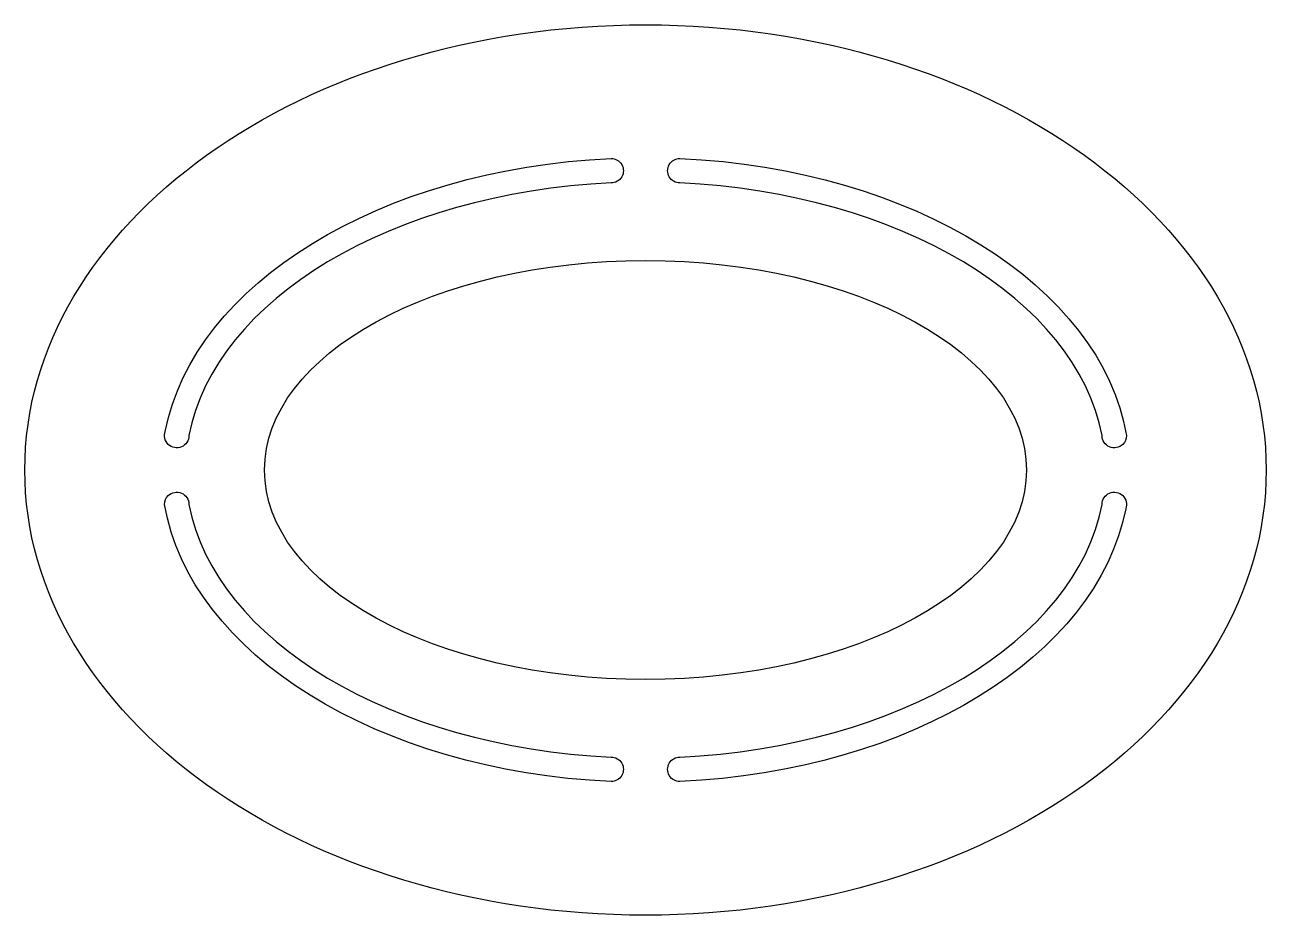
# Model space of a CAD drawing. Extents: x -6.78 to -3.94, y -47.45 to -45.41.
import ezdxf

# ---------------------------------------------------------------- set-up
doc = ezdxf.new("R2010")
doc.units = 0
doc.header["$MEASUREMENT"] = 0
doc.layers.get('0').update_dxf_attribs({"linetype": 'CONTINUOUS'})

msp = doc.modelspace()

# ---------------------------------------------------------------- linework, layer by layer
for points, knots in [([(-3.9393, -46.4307), (-3.9393, -45.8674), (-4.5757, -45.4109), (-5.3609, -45.4109), (-5.3609, -45.4109), (-6.146, -45.4109), (-6.7824, -45.8674), (-6.7824, -46.4307), (-6.7824, -46.4307), (-6.7824, -46.9939), (-6.146, -47.4505), (-5.3609, -47.4505), (-5.3609, -47.4505), (-4.5757, -47.4505), (-3.9393, -46.9939), (-3.9393, -46.4307)], [0, 0, 0, 0, 0.2, 0.2, 0.2, 0.2, 0.4, 0.4, 0.4, 0.4, 0.6, 0.6, 0.6, 0.6, 1, 1, 1, 1]), ([(-6.4607, -46.3421), (-6.4647, -46.3525), (-6.462, -46.3643), (-6.4539, -46.3721), (-6.4539, -46.3721), (-6.4459, -46.3798), (-6.434, -46.382), (-6.4237, -46.3776), (-6.4237, -46.3776), (-6.4134, -46.3732), (-6.4067, -46.3631), (-6.4067, -46.3519), (-6.4067, -46.3519), (-6.3466, -46.0392), (-5.9415, -45.7967), (-5.4396, -45.7731), (-5.4396, -45.7731), (-5.4295, -45.7731), (-5.4203, -45.7678), (-5.4152, -45.7591), (-5.4152, -45.7591), (-5.4102, -45.7504), (-5.4102, -45.7397), (-5.4152, -45.731), (-5.4152, -45.731), (-5.4203, -45.7223), (-5.4295, -45.7169), (-5.4396, -45.7169), (-5.4396, -45.7169), (-5.9682, -45.7412), (-6.3954, -46.0035), (-6.4607, -46.3421)], [0, 0, 0, 0, 0.111111, 0.111111, 0.111111, 0.111111, 0.222222, 0.222222, 0.222222, 0.222222, 0.333333, 0.333333, 0.333333, 0.333333, 0.444444, 0.444444, 0.444444, 0.444444, 0.555556, 0.555556, 0.555556, 0.555556, 0.666667, 0.666667, 0.666667, 0.666667, 0.777778, 0.777778, 0.777778, 0.777778, 1, 1, 1, 1]), ([(-4.2592, -46.3519), (-4.3181, -46.0086), (-4.7484, -45.7414), (-5.2821, -45.7169), (-5.2821, -45.7169), (-5.2922, -45.7169), (-5.3014, -45.7223), (-5.3065, -45.731), (-5.3065, -45.731), (-5.3115, -45.7397), (-5.3115, -45.7504), (-5.3065, -45.7591), (-5.3065, -45.7591), (-5.3014, -45.7678), (-5.2922, -45.7731), (-5.2821, -45.7731), (-5.2821, -45.7731), (-4.7802, -45.7967), (-4.3751, -46.0392), (-4.315, -46.3519), (-4.315, -46.3519), (-4.315, -46.3631), (-4.3083, -46.3732), (-4.298, -46.3776), (-4.298, -46.3776), (-4.2878, -46.382), (-4.2758, -46.3798), (-4.2678, -46.3721), (-4.2678, -46.3721), (-4.2622, -46.3667), (-4.2592, -46.3594), (-4.2592, -46.3519), (-4.2592, -46.3519), (-4.2592, -46.3519), (-4.2592, -46.3519)], [0, 0, 0, 0, 0.111111, 0.111111, 0.111111, 0.111111, 0.222222, 0.222222, 0.222222, 0.222222, 0.333333, 0.333333, 0.333333, 0.333333, 0.444444, 0.444444, 0.444444, 0.444444, 0.555556, 0.555556, 0.555556, 0.555556, 0.666667, 0.666667, 0.666667, 0.666667, 0.777778, 0.777778, 0.777778, 0.777778, 1, 1, 1, 1.000008, 1.000008, 1.000008, 1.000008]), ([(-4.4883, -46.4307), (-4.4883, -46.1656), (-4.879, -45.9507), (-5.3609, -45.9507), (-5.3609, -45.9507), (-5.8427, -45.9507), (-6.2334, -46.1656), (-6.2334, -46.4307), (-6.2334, -46.4307), (-6.2334, -46.6958), (-5.8427, -46.9107), (-5.3609, -46.9107), (-5.3609, -46.9107), (-4.879, -46.9107), (-4.4883, -46.6958), (-4.4883, -46.4307)], [0, 0, 0, 0, 0.2, 0.2, 0.2, 0.2, 0.4, 0.4, 0.4, 0.4, 0.6, 0.6, 0.6, 0.6, 1, 1, 1, 1]), ([(-6.4625, -46.5094), (-6.4037, -46.8527), (-5.9733, -47.1199), (-5.4396, -47.1444), (-5.4396, -47.1444), (-5.4295, -47.1444), (-5.4203, -47.1391), (-5.4152, -47.1304), (-5.4152, -47.1304), (-5.4102, -47.1217), (-5.4102, -47.1109), (-5.4152, -47.1022), (-5.4152, -47.1022), (-5.4203, -47.0935), (-5.4295, -47.0882), (-5.4396, -47.0882), (-5.4396, -47.0882), (-5.9415, -47.0646), (-6.3466, -46.8222), (-6.4067, -46.5094), (-6.4067, -46.5094), (-6.4067, -46.4982), (-6.4134, -46.4881), (-6.4237, -46.4837), (-6.4237, -46.4837), (-6.434, -46.4794), (-6.4459, -46.4815), (-6.4539, -46.4893), (-6.4539, -46.4893), (-6.4595, -46.4946), (-6.4625, -46.5019), (-6.4625, -46.5094), (-6.4625, -46.5094), (-6.4625, -46.5094), (-6.4625, -46.5094)], [0, 0, 0, 0, 0.111111, 0.111111, 0.111111, 0.111111, 0.222222, 0.222222, 0.222222, 0.222222, 0.333333, 0.333333, 0.333333, 0.333333, 0.444444, 0.444444, 0.444444, 0.444444, 0.555556, 0.555556, 0.555556, 0.555556, 0.666667, 0.666667, 0.666667, 0.666667, 0.777778, 0.777778, 0.777778, 0.777778, 1, 1, 1, 1.000006, 1.000006, 1.000006, 1.000006]), ([(-4.261, -46.5193), (-4.257, -46.5088), (-4.2597, -46.497), (-4.2678, -46.4893), (-4.2678, -46.4893), (-4.2758, -46.4815), (-4.2878, -46.4794), (-4.298, -46.4837), (-4.298, -46.4837), (-4.3083, -46.4881), (-4.315, -46.4982), (-4.315, -46.5094), (-4.315, -46.5094), (-4.3751, -46.8222), (-4.7802, -47.0646), (-5.2821, -47.0882), (-5.2821, -47.0882), (-5.2922, -47.0882), (-5.3014, -47.0935), (-5.3065, -47.1022), (-5.3065, -47.1022), (-5.3115, -47.1109), (-5.3115, -47.1217), (-5.3065, -47.1304), (-5.3065, -47.1304), (-5.3014, -47.1391), (-5.2922, -47.1444), (-5.2821, -47.1444), (-5.2821, -47.1444), (-4.7535, -47.1201), (-4.3263, -46.8578), (-4.261, -46.5193)], [0, 0, 0, 0, 0.111111, 0.111111, 0.111111, 0.111111, 0.222222, 0.222222, 0.222222, 0.222222, 0.333333, 0.333333, 0.333333, 0.333333, 0.444444, 0.444444, 0.444444, 0.444444, 0.555556, 0.555556, 0.555556, 0.555556, 0.666667, 0.666667, 0.666667, 0.666667, 0.777778, 0.777778, 0.777778, 0.777778, 1, 1, 1, 1])]:
    msp.add_open_spline(points, degree=3, knots=knots)

doc.saveas('drawing.dxf')
